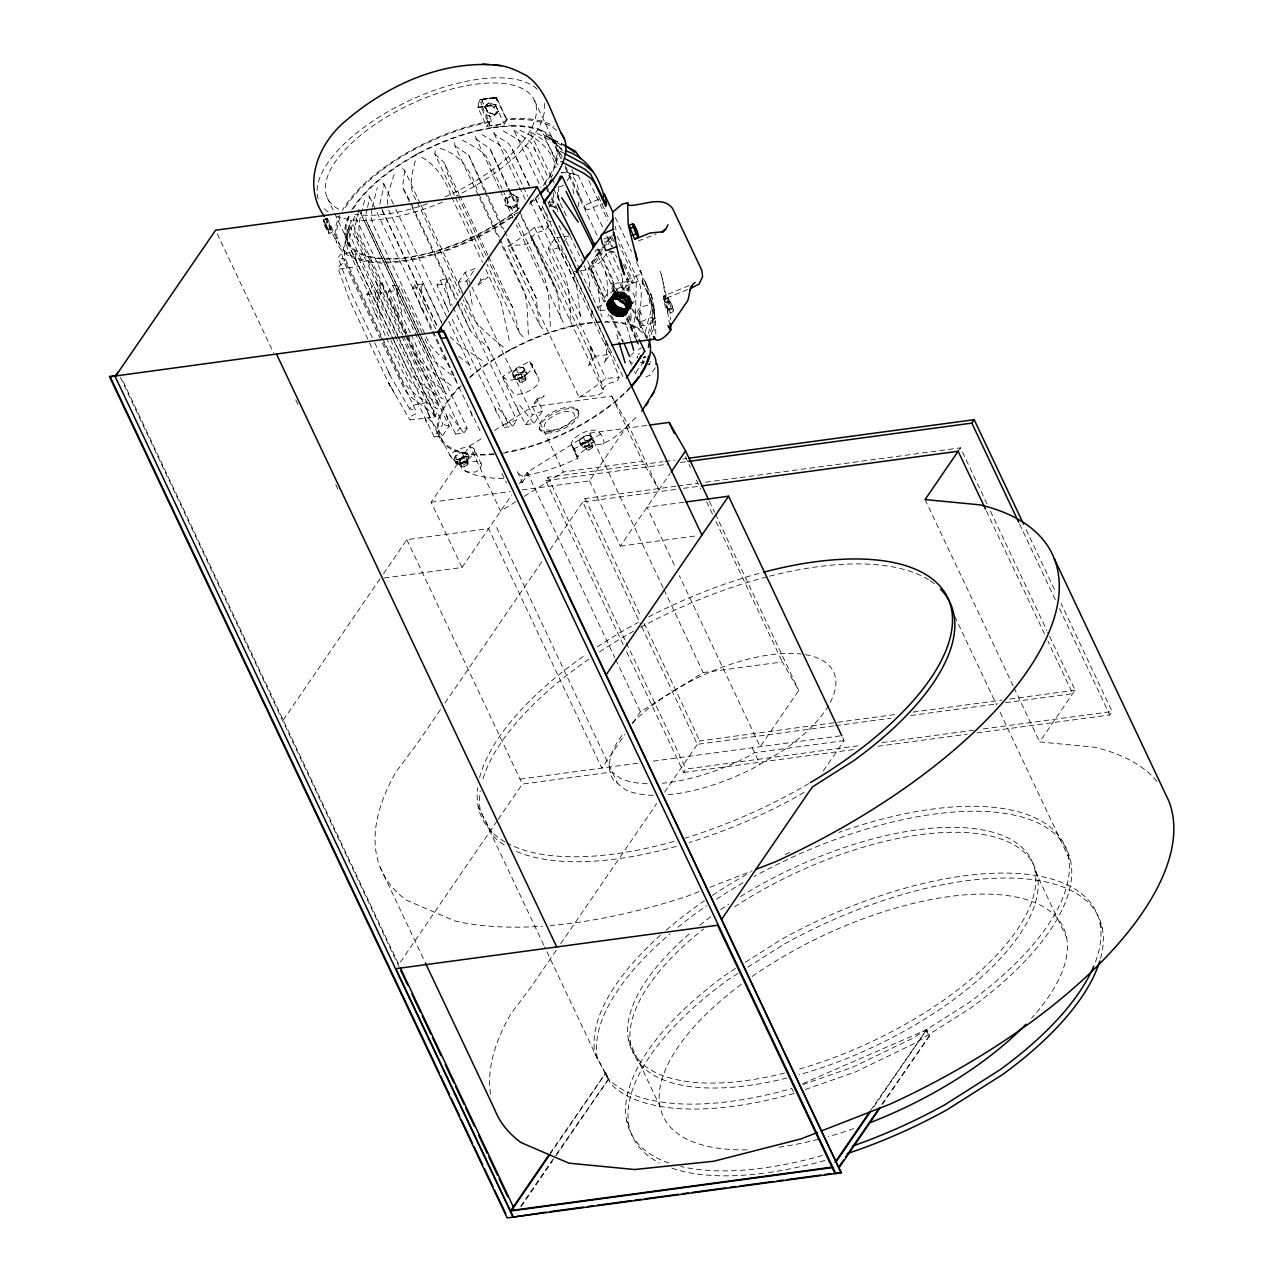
<?xml version="1.0" encoding="UTF-8"?>
<svg xmlns="http://www.w3.org/2000/svg" width="1282" height="1282" viewBox="0 0 1282 1282"><rect width="100%" height="100%" fill="white"/><g stroke="black" fill="none" stroke-linecap="round" stroke-linejoin="round"><path stroke-width="0.75" stroke-dasharray="5 3.75" d="M668.595 298.786L668.323 301.27L671.063 306.494M650.936 334.762C659.269 317.007 651.913 298.626 642.17 283.194A136.854 58.924 -25.3 0 0 642.154 280.71A5 2.147 -25.3 0 0 637.843 281.239L625.728 286.271A3.493 1.506 -25.3 0 1 622.219 286.046A115.508 49.726 -25.3 0 0 621.786 283.707A3.493 1.506 -25.3 0 1 624.703 280.822L636.817 275.79A5 2.147 -25.3 0 0 640.68 272.922A136.854 58.924 -25.3 0 0 639.83 270.79A5 2.147 -25.3 0 1 641 271.72A137.623 59.244 -25.3 0 1 642.843 281.511A5 2.147 -25.3 0 1 642.17 283.194M616.77 298.738L621.033 292.52L626.097 294.091L630.359 299.603L626.658 307.279L631.529 301.094L630.023 307.856C637.779 298.209 617.828 284.86 612.107 295.982L612.716 296.286C613.325 292.296 624.751 289.492 619.719 295.838M629.334 304.138L630.92 301.062L629.542 298.177L625.295 304.379M654.573 319.234L653.98 306.398L642.154 280.726M510.412 208.149A125.091 53.844 -25.3 0 0 516.021 204.094L516.245 196.787L511.053 193.598A125.091 53.844 -25.3 0 1 505.461 197.668L505.044 204.912L512.159 208.758L515.268 206.835L517.768 204.703L518.088 197.428L511.053 193.598M381.187 293.674A115.524 49.726 -25.3 0 1 377.357 291.992L377.1 299.651L381.187 293.674L375.578 281.8L366.876 294.507L385.465 335.964M433.476 410.705L433.22 418.365L437.306 412.387A115.524 49.726 -25.3 0 1 433.476 410.705L398.622 336.958M475.253 136.245L499.435 189.063M379.793 204.094L384.199 185.297L382.805 182.893M528.376 334.65L526.982 305.276L524.835 292.616L500.236 239.317M654.637 309.571L654.285 316.029L649.445 336.445M592.204 310.757L591.355 317.119M547.879 191.98L548.119 188.534M558.279 186.355L558.519 197.268L560.074 202.492M482.769 99.467L482.256 101.086L491.663 120.989C482.256 129.258 505.605 125.38 506.262 119.018L507.736 118.825A125.107 53.86 -25.3 0 1 554.193 126.662M507.047 119.819L504.227 123.937L486.695 126.309L477.914 107.736L479.067 100.092L496.615 97.72L507.047 119.819A123.36 53.107 -25.3 0 1 557.526 131.469M485.862 107.432L487.593 112.624L486.038 114.867L492.849 117.175L496.791 113.425L493.939 107.368L495.958 104.627L496.615 97.72M482.112 100.012L481.391 107.88L489.275 124.674M325.82 224.991L328.609 230.247L328.416 232.715M550.363 326.269L548.76 297.696L545.555 280.63L515.652 217.347M437.787 409.054C425.336 401.763 412.083 393.606 403.205 382.02L344.954 258.243L344.089 249.173L349.746 222.812M512.159 208.758L506.887 205.553L507.768 199.848M371.78 208.918L371.54 219.222L372.87 223.869L430.143 345.018L438.14 354.136L447.995 361.732M454.741 142.799L454.87 145.876L498.361 237.859M454.325 459.869C454.469 453.956 462.177 450.976 467.177 452.738L468.924 456.424C468.763 462.337 461.055 465.302 456.072 463.555L454.325 459.869L458.507 459.389M465.654 452.434L461.921 452.45L455.495 456.023L457.241 459.709L456.873 463.139M457.578 463.86L461.312 463.844L467.738 460.27L465.991 456.584L466.36 453.155M637.09 358.447L637.458 356.059L637.458 357.101M665.374 299.026L665.775 299.764L662.49 278.402L660.054 270.967M665.951 298.466L665.63 299.331M578.054 206.979C581.147 194.239 578.118 175.33 564.192 170.65M570.089 320.74C571.035 305.853 569.144 290.197 565.298 275.71L528.537 197.973M517.8 203.357L517.992 199.047M645.455 332.038C647.346 319.218 655.663 305.693 650.23 292.777M358.463 211.578L354.697 228.468L355.146 233.805L402.82 335.019M435.239 150.811L434.886 154.128L454.533 195.681M364.537 200.312C362.181 212.331 356.108 224.943 360.514 237.17L417.772 358.319L429.614 370.178L452.706 386.555M367.101 209.158L365.739 214.847L366.107 220.2L420.576 335.596M367.565 207.251L369.649 198.021L368.783 195.649M633.949 322.279L635.519 314.555L636.289 281.976L618.789 243.836M372.229 207.139L377.309 187.605M607.924 316.51L608.549 314.138M415.336 160.923C411.746 173.871 407.932 188.422 416.442 200.425M394.135 174.32L387.581 195.553L387.356 205.745M367.838 339.201L349.457 299.908L338.095 268.419L339.554 265.759A3.509 1.506 -25.3 0 1 343.175 263.515L344.714 262.538L344.281 259.413A4.952 2.131 -25.3 0 0 341.653 258.483L338.368 258.035A8.99 3.878 -25.3 0 1 340.852 254.397L355.451 251.528L394.536 334.233M395.385 336.028L426.826 402.532A115.508 49.726 -25.3 0 0 430.191 417.515L410.064 419.999L410.929 416.762A3.509 1.506 -25.3 0 1 414.567 414.519L416.089 413.541L415.656 410.416L344.281 259.413M617.395 289.059L610.2 299.411L616.081 292.2L624.446 293.145L622.251 298.946M624.414 298.145L625.824 294.507L627.603 295.245L622.988 301.799M619.927 299.748L626.097 294.091L621.578 300.725L627.603 295.245L624.238 303.033C632.635 297.071 627.01 293.818 621.033 292.52M525.973 475.654L546.116 470.75L561.372 465.43L576.531 458.94L578.535 456.28A15.272 6.57 -25.3 0 1 599.944 444.405C615.424 440.367 626.866 425.544 638.532 415.176M613.998 294.011L619.254 291.767L617.427 297.136L594.944 249.862M689.123 285.549L663.739 296.014C662.666 304.747 670.502 317.231 667.057 309.923M626.577 301.35L628.5 296.815M530.588 237.779L536.004 233.516A4.952 2.131 -25.3 0 1 540.555 231.625L545.203 230.103A8.99 3.878 -25.3 0 0 547.686 226.481L534.45 227.363A115.508 49.726 -25.3 0 1 507.768 246.4L579.144 397.404C586.531 394.343 598.614 398.862 603.469 390.77A3.509 1.506 -25.3 0 0 602.492 389.151L531.117 238.131A3.509 1.506 -25.3 0 1 532.094 239.766C527.239 247.859 515.156 243.34 507.768 246.4M601.979 388.783L607.38 384.52A4.952 2.131 -25.3 0 1 611.931 382.629L616.578 381.107A8.99 3.878 -25.3 0 0 619.062 377.485L606.915 343.945L567.718 260.871L547.686 226.481M611.562 298.802L617.603 291.847L615.152 298.546L619.414 292.344M655.246 367.822L650.471 374.937L646.16 376.94A15.272 6.57 -25.3 0 1 642.907 377.453M348.624 216.033L348.159 217.075A115.524 49.726 -25.3 0 0 394.728 258.996A115.524 49.726 -25.3 0 0 520.075 208.181M628.164 301.222L629.542 298.177M614.318 297.152L616.081 292.2L610.921 299.523L613.597 293.658L609.27 299.796M575.298 274.011L573.919 277.329L574.32 280.005L603.502 341.733L606.162 344.65L608.597 345.227M612.427 297.584L614.11 294.107L612.107 295.982M467.529 464.629L467.978 463.683A3.638 1.57 -25.3 0 0 463.523 463.443A3.638 1.57 -25.3 0 0 462.53 466.712L463.379 466.92A2.756 1.186 -25.3 0 0 467.529 464.629A2.756 1.186 -25.3 0 0 464.132 464.437A2.756 1.186 -25.3 0 0 463.379 466.92M525.46 380.065L525.924 379.135A3.638 1.57 -25.3 0 0 521.453 378.895A3.638 1.57 -25.3 0 0 520.46 382.164L521.309 382.373A2.756 1.186 -25.3 0 0 525.46 380.065A2.756 1.186 -25.3 0 0 522.078 379.889A2.756 1.186 -25.3 0 0 521.309 382.373M592.348 447.771L592.813 446.825A3.638 1.57 -25.3 0 0 588.358 446.585A3.638 1.57 -25.3 0 0 587.348 449.854L588.214 450.062A2.756 1.186 -25.3 0 0 592.348 447.771A2.756 1.186 -25.3 0 0 588.967 447.578A2.756 1.186 -25.3 0 0 588.214 450.062M613.677 296.126L614.735 292.809L610.2 298.77M456.072 463.555L457.578 460.863M467.177 452.738L465.654 455.43M629.494 305.565L631.818 302.648L627.555 309.94M455.382 456.232L454.693 458.507M467.85 460.062L468.539 457.786M486.038 105.733L488.666 102.816L495.477 105.124L498.329 111.165L496.791 113.425M497.464 111.358L492.849 117.175M644.061 361.38L638.324 369.008A15.272 6.57 -25.3 0 0 636.112 374.953L634.606 371.652M488.378 103.505L483.186 108.826L488.666 102.816M487.288 104.836L486.311 105.925L487.288 104.836L488.073 105.685M486.695 126.309L489.516 122.191L479.067 100.092M366.876 294.507L375.145 293.386L381.796 283.707A115.54 49.742 -25.3 0 1 375.562 281.8M406.891 333.08L388.302 291.607L392.548 285.405A115.524 49.726 -25.3 0 0 399.824 285.742M388.302 291.607L396.587 290.485L399.84 285.742L422.852 334.426M431.249 329.795L412.644 288.322L414.951 284.957A115.54 49.742 -25.3 0 0 423.236 283.851L442.835 325.324M412.644 288.322L420.929 287.2L423.236 283.851M448.764 312.055L437.002 285.037L440.255 280.293A115.524 49.726 -25.3 0 0 449.533 277.713L458.059 295.741M437.002 285.037L445.287 283.915L449.533 277.713M458.427 282.136L465.062 272.457A115.524 49.726 -25.3 0 0 475.414 268.323L466.712 281.014L458.427 282.136L462.145 291.927M550.859 177.749L552.895 174.785M481.022 280.181L476.936 286.158L488.154 277.04A115.524 49.726 -25.3 0 1 481.022 280.181L479.42 276.8M566.932 180.89L569.192 177.605A5 2.147 -25.3 0 1 574.112 174.464A136.837 58.908 -25.3 0 1 577.99 175.362A5 2.147 -25.3 0 0 577.829 174.785A137.623 59.244 -25.3 0 0 560.026 172.317M563.615 242.683L566.804 238.019A5 2.147 -25.3 0 1 569.08 236.048L563.503 236.801M386.315 337.775L434.213 436.954L442.915 424.262L437.306 412.387M434.213 436.954L442.498 435.848L449.133 426.153L406.506 335.996M407.756 334.874L455.639 434.069L459.885 427.851A115.524 49.726 -25.3 0 0 467.161 428.204L423.701 336.237M455.639 434.069L463.924 432.947L467.177 428.204M604.078 301.975L588.198 268.387L610.088 236.465L611.546 236.225L614.046 241.529M588.198 268.387L589.64 268.194L611.546 236.225M384.103 578.006L462.001 567.493L431.169 502.24L469.757 445.928L483.314 437.466M581.163 270.614L590.97 269.284L602.203 252.891M607.828 244.686L610.072 241.401L612.54 246.641M283.226 720.083L380.209 578.535M383.542 573.679L406.843 539.658L488.65 528.617L601.835 768.078L624.991 734.298M452.177 319.282L504.339 427.483L507.592 422.74A115.524 49.726 -25.3 0 0 516.87 420.159L461.472 302.953M504.339 427.483L512.624 426.377L516.87 420.159M537.142 398.894L533.04 404.872L544.273 395.753A115.524 49.726 -25.3 0 1 537.142 398.894L542.751 410.769L534.049 423.477L525.764 424.598L517.976 410.224L464.453 297.039M609.078 300.26L613.597 293.658L615.168 293.306M609.863 300.325L614.11 294.107M525.764 424.598L532.399 414.903A115.524 49.726 -25.3 0 0 542.751 410.769M612.187 298.946L616.434 292.745L614.735 292.809M617.603 291.847L613.068 298.45L619.254 291.767L614.719 298.369L620.969 291.976L616.45 298.562L622.732 292.424L618.212 299.026L624.446 293.145M613.613 298.626L617.86 292.408M618.934 296.286L629.045 281.527L626.561 276.303M618.421 299.155L622.667 292.953L620.023 299.828L631.802 282.425L633.292 282.232L623.26 260.999M622.347 298.225L633.292 282.232M626.113 305.805L630.936 299.523L626.417 306.126L631.529 301.094L627.01 307.68L631.818 302.648L627.299 309.234L631.818 304.138L630.359 299.603L627.315 295.517L622.683 292.841L617.812 292.296M628.004 307.183L631.193 302.52M594.992 356.316L588.71 365.482A16.329 8.75 82.3 0 0 589.688 345.098L594.992 356.316L610.088 354.281L604.784 343.063A16.329 8.75 82.3 0 1 603.806 363.431L610.088 354.281M627.699 309.891L631.818 304.138M627.138 311.061L633.004 302.552M626.978 312.135L630.888 305.228M627.507 311.734L631.513 305.533L627.299 310.741M462.001 567.493L511.694 494.98M519.45 483.635L527.222 472.305L589.992 433.124L647.394 425.368M522.287 482.417L528.569 473.266A16.329 8.75 82.3 0 1 516.983 471.199L522.287 482.417L518.521 482.929M623.196 644.59L545.715 480.654L548.071 477.225L663.018 461.696M522.207 489.948L589.512 480.862L628.1 424.55L611.69 396.058L532.527 406.747L493.506 431.105M440.495 709.603L416.778 744.217L396.042 771.892A370.819 159.641 -25.3 0 0 406.634 900.284L454.389 920.797A370.819 159.641 -25.3 0 0 542.526 926.197M445.014 703.017L543.248 559.641M550.026 549.754L585.121 498.522L675.999 486.247M589.512 480.862L620.344 546.1L670.037 473.603M497.208 820.817L398.75 964.497L121.998 379.007M498.297 819.214L522.383 784.071L612.155 771.94L620.151 778.254A122.751 52.85 -25.3 0 0 649.894 783.783M632.699 723.032L640.423 711.766L703.193 672.585L782.357 661.897L798.766 690.389L760.178 746.701L679.332 575.65M556.196 950.331L531.341 986.595L510.605 1014.254A370.819 159.641 -25.3 0 0 490.605 1094.556M560.699 943.744L656.688 803.654M664.589 792.132L699.684 740.9L897.256 714.218M626.61 651.785L683.659 772.485L686.014 769.056L860.43 745.499M958.151 451.264L960.506 447.835L987.012 503.906M550.218 1153.015L605.857 1072.842L608.694 1078.867L553.712 1159.12M549.641 1154.874L605.857 1072.842M520.636 1206.346L555.33 1155.723M556.452 1154.088L608.694 1078.867M521.165 1206.618L552.59 1160.755M823.284 770.979L844.085 740.627L841.745 735.676L651.352 761.396M1157.101 781.395A370.819 159.641 -25.3 0 0 1094.491 747.23L1039.638 741.925L1075.085 690.213L1047.715 632.33M976.996 732.887L1109.779 714.955L1112.135 711.51L1061.047 603.421M870.574 1110.533L926.79 1029.51L929.642 1035.519L882.641 1104.122M873.795 1106.863L926.79 1029.51M881.728 1104.411L929.642 1035.519M549.017 206.979L550.827 204.463L554.481 203.966M523.601 372.213L518.072 373.062L515.076 376.94M515.508 374.969L521.037 374.12L524.034 370.242M645.375 281.463L650.182 304.763C636.305 306.799 633.02 313.449 641.08 325.147L644.525 325.852L655.054 321.494M590.489 439.918L584.961 440.752L581.964 444.646M582.397 442.659L587.925 441.825L590.922 437.931M508.81 197.877L512.8 194.223M516.774 205.312L513.457 207.716M630.936 299.523L625.552 304.587L630.071 298.001L624.43 303.145L628.949 296.559L623.084 301.831M498.329 111.165L495.124 113.585M638.26 354.601L639.478 353.544M517.672 374.408L513.681 377.341L516.037 379.712L523.617 377.405L527.174 373.543L523.072 367.469L519.482 367.95L515.492 369.777L511.935 373.639L513.681 377.341M521.437 372.774L525.428 369.841M584.576 442.114L580.586 445.03L582.925 447.418L588.582 446.168L594.063 441.232L589.96 435.159L586.371 435.64L582.381 437.483L578.839 441.345L580.586 445.03M588.326 440.463L592.316 437.547M603.95 239.077L614.719 234.269M467.834 457.065L463.667 456.152L458.892 459.581M455.398 459.228L459.565 460.142L464.34 456.713M512.528 373.479L516.037 379.712L522.784 377.821L527.174 373.543L523.072 367.469L519.482 367.95L513.922 371.027L511.935 373.639L513.922 374.889M579.432 441.168L582.925 447.418L589.672 445.511L594.063 441.232L589.96 435.159L586.371 435.64L580.81 438.732L578.839 441.345L580.826 442.578M803.91 792.308L798.846 795.513A257.618 110.909 -25.3 0 1 689.299 842.514M735.564 968.503L726.622 974.176A257.618 110.909 -25.3 0 0 668.835 1163.014M745.435 962.237L781.603 939.305A257.618 110.909 -25.3 0 1 1021.337 873.747A257.618 110.909 -25.3 0 1 1094.459 964.465M737.903 973.439L728.961 979.111A257.618 110.909 -25.3 0 0 659.413 1162.95M747.775 967.189L783.943 944.241A257.618 110.909 -25.3 0 1 1099.78 961.003M515.861 501.647L500.589 511.181L469.757 445.928M524.338 496.358L563.359 472L642.538 461.296L658.932 489.788L628.1 424.55M505.461 197.668L507.207 198.277L512.111 195.473M603.037 444.181L604.143 442.402A16.217 2.195 61 0 0 601.498 435.319L598.582 431.633A15.272 6.57 -25.3 0 0 580.506 434.069A15.272 6.57 -25.3 0 0 572.125 446.312L577.733 458.187L577.669 457.097A16.217 2.195 61 0 0 575.025 449.998L572.125 446.312M638.452 349.521L641.529 347.807M440.415 436.825L449.517 454.357A113.633 48.924 -25.3 0 0 459.196 464.164L465.366 460.735A15.272 6.57 -25.3 0 0 473.763 448.492L481.167 463.78M643.292 357.406L645.327 356.476L642.33 358.736L644.077 362.421L640.343 362.453M462.706 457.466L457.241 459.709M460.542 458.828L465.991 456.584M524.819 371.155L519.611 373.334M514.29 376.027L519.498 373.847M591.707 438.861L586.499 441.04M581.179 443.716L586.387 441.537M630.904 306.783L629.494 307.408L631.321 303.978L630.488 299.587L627.251 295.581M802.756 1083.627L925.684 1030.119L928.008 1035.055M326.686 218.501L323.657 219.767L323.401 220.953L325.131 226.626L328.144 232.635L329.218 233.468L332.246 232.202A125.091 53.844 -25.3 0 1 331.685 228.981L326.686 218.501A125.091 53.844 -25.3 0 0 327.327 221.722L332.246 232.202M328.064 230.808L329.218 233.468L324.266 222.988L327.295 221.722M323.673 221.017L325.836 223.389L329.009 222.074M327.054 229.831L330.227 228.517M328.609 230.247L331.637 228.981M598.614 199.351L588.214 203.662A3.493 1.506 -25.3 0 0 585.313 206.546A115.508 49.726 -25.3 0 1 585.746 208.886A3.493 1.506 -25.3 0 0 589.255 209.11L601.37 204.078A5 2.147 -25.3 0 1 603.037 203.534M687.617 289.604L665.743 298.418M664.172 299.523L667.826 298.033L671.912 304.812L673.242 311.67L669.589 313.161L664.172 299.523L669.589 313.161M664.669 302.76L668.323 301.27M666.384 303.097L670.037 301.607L673.515 309.843L673.242 311.67L671.912 308.305M667.377 309.587L671.031 308.097L673.226 310.436M669.092 309.923L672.746 308.433M655.839 334.185L655.439 320.724A14.551 1.667 67.9 0 1 652.089 317.183L641.385 321.542L638.5 321.285M638.404 240.936L656.015 233.997M699.091 891.583L686.287 896.583A370.819 159.641 -25.3 0 1 550.315 925.588M710.068 887.288L752.181 870.863M802.869 1084.556L852.867 1067.121L913.425 1037.891L968.407 1003.005A257.618 110.909 -25.3 0 0 1059.397 836.489A257.618 110.909 -25.3 0 0 838.829 832.419M794.087 1093.37L793.221 1093.674A257.618 110.909 -25.3 0 1 610.857 1083.995L597.332 1058.387L544.546 946.725M805.208 1089.492L855.206 1072.072L915.765 1042.827L970.746 1007.956A257.618 110.909 -25.3 0 0 1045.118 826.81A257.618 110.909 -25.3 0 0 754.072 876.535M496.679 97.432L480.462 99.659M493.955 97.945L495.813 97.672L490.605 98.329M487.224 98.794L481.888 99.547L483.779 99.323M468.924 456.424L464.725 456.905M478.426 106.983L495.958 104.627M477.914 107.736L495.445 105.364L504.227 123.937M491.663 120.989L490.205 121.197A125.107 53.86 -25.3 0 0 342.326 210.392M561.644 237.042L554.209 238.051A5 2.147 -25.3 0 1 553.952 239.766L548.632 247.522A3.493 1.506 -25.3 0 0 550.298 249.093A115.556 49.742 -25.3 0 1 557.109 248.179A3.493 1.506 -25.3 0 0 561.484 245.791M393.654 340.211L358.816 266.512L339.97 269.06L338.095 268.419M604.191 242.202L610.072 241.401M579.208 270.871L573.326 271.672A3.493 1.506 -25.3 0 0 574.961 271.207M629.045 281.527L611.386 283.915A3.493 1.506 -25.3 0 1 612.956 285.501L611.883 287.056A2.917 1.25 -25.3 0 0 612.363 288.386A4.952 2.131 -25.3 0 1 613.197 290.629A4.952 2.131 -25.3 0 1 608.806 293.594A2.917 1.25 -25.3 0 0 606.226 295.325L603.293 299.587A2.917 1.25 -25.3 0 0 603.774 300.917A4.952 2.131 -25.3 0 1 604.848 301.462M600.136 310.725L609.944 309.411M426.826 402.532L412.227 405.4A8.99 3.878 -25.3 0 0 409.743 409.038L413.028 409.487A4.952 2.131 -25.3 0 1 415.656 410.416M579.144 397.404A115.508 49.726 -25.3 0 0 605.825 378.366L619.062 377.485M665.005 461.424L674.909 460.094M682.841 459.02L686.799 458.475M545.715 480.654L668.595 464.068M680.486 462.449L688.418 461.392M431.169 502.24L510.332 491.551M677.986 485.99L697.745 483.314M705.645 482.256L960.506 447.835M675.63 489.42L582.765 501.967L640.904 624.959M683.53 488.346L699.331 486.215M683.883 502.24L646.993 507.223L675.069 566.644M620.344 546.1L698.033 535.62M913.072 712.087L1001.979 700.084M1009.879 699.01L1075.085 690.213M833.669 725.933L697.328 744.329L641.769 626.77M835.64 725.66L890.958 718.192M910.717 715.516L997.652 703.786M1005.553 702.712L1072.73 693.642L1047.923 641.192M520.043 779.119L639.478 762.998M844.085 740.627L754.537 752.71L748.496 756.284A122.751 52.85 -25.3 0 1 662.361 783.222M882.224 742.566L973.391 730.243M983.31 728.913L1112.135 711.51M683.659 772.485L854.116 749.473M877.898 746.268L967.077 734.217M641.673 362.758L643.468 362.614M503.554 478.49C490.237 478.346 476.279 477.064 464.437 470.478M494.948 97.817L496.855 99.115L506.262 119.018M663.739 296.014L666.752 307.872M490.253 103.249L494.275 104.611M493.266 113.826L487.593 112.624M493.939 107.368L488.442 103.153M514.002 195.313L517.127 197.22M516.245 196.787L518.088 197.428M516.021 204.094L517.768 204.703M505.044 204.912L506.887 205.553M511.566 207.876L508.441 205.969M553.391 140.651L545.94 135.796L562.237 144.481M541.629 130.363L542.607 130.812A115.524 49.726 -25.3 0 1 543.28 185.666M634.221 326.237L635.199 326.686M564.497 153.487L559.705 151.196M462.225 140.026L478.619 149.321L486.279 156.324L501.967 188.422M481.904 134.482L498.442 144.193L506.198 151.564L522.559 185.313M494.387 114.915L489.227 112.463M565.795 145.587L548.167 137.302M410.224 332.759L354.649 215.216C352.374 226.497 346.893 238.676 351.268 250.166L408.541 371.299L416.49 379.809L437.691 395.978L443.428 399.006M560.33 161.228L562.205 162.109M440.335 148.456C461.504 154.914 471.472 171.852 478.01 192.3M503.249 130.908L520.043 140.78L527.944 147.831L548.504 190.217M522.992 367.662L524.386 369.072M525.187 372.293L526.582 373.703M516.117 379.504L514.723 378.094M589.88 435.367L591.274 436.777M592.076 439.998L593.47 441.409M583.006 447.21L581.611 445.799M519.883 130.251C536.485 137.43 551.853 148.744 556.067 167.621M421.81 157.269C436.281 165.458 445.527 179.817 450.799 195.297M562.686 150.956L555.01 143.039L534.786 131.998M561.82 148.984L556.324 144.241L557.366 146.116L555.651 142.735M482.208 360.514L457.722 343.929L448.572 335.259M549.882 205.473A10.032 7.291 34.4 0 1 556.164 208.726L557.718 209.687L549.337 191.98M545.94 135.796L552.125 139.754L551.42 138.6L560.795 158.423M402.628 168.551L404.711 170.65L420.079 203.149M552.638 141.629L557.878 145.219M503.457 347.15C487.448 334.041 469.965 320.484 463.459 299.876M458.635 356.284L468.635 363.928L470.895 369.472M643.372 324.891L640.327 321.862M514.002 130.299L530.283 141.901L532.911 145.347L548.504 178.182M562.029 145.491L544.481 135.636L542.879 133.472L559.913 169.528M523.28 336.958L519.45 333L486.984 264.332M475.702 138.857L489.932 148.632L518.954 209.992M454.87 145.876L468.619 155.042L503.682 229.254M542.783 328.945L539.289 324.458L499.211 239.67M419.759 338.079L446.28 394.167L442.386 389.119L424.054 375.209L419.038 369.056L403.381 336.06M493.858 132.27L495.477 135.059L508.377 143.344L511.23 147.109L530.908 188.758M529.434 361.652L531.693 363.928L539.001 379.376L538.744 382.469A15.272 6.57 -25.3 0 1 517.335 394.343L513.697 393.414L508.986 387.581A16.217 2.195 61 0 1 503.65 377.773L502.961 376.331A113.633 48.924 -25.3 0 1 529.434 361.652L530.123 363.078A16.217 2.195 61 0 0 535.459 372.886L537.302 375.802M502.961 376.331L505.22 378.623A15.272 6.57 -25.3 0 0 523.296 376.171A15.272 6.57 -25.3 0 0 531.693 363.928M519.723 405.272L534.049 423.477M498.297 408.157L512.624 426.377M449.597 414.727L463.924 432.947M428.172 417.628L442.498 435.848M562.269 156.853L557.718 149.641L561.965 158.615M563.295 322.503L516.39 224.927M641.849 315.003L638.436 309.651M456.825 381.908L454.437 377.373L432.403 359.617L421.425 337.39M458.059 304.667L469.997 329.923L473.106 334.041C478.426 341.124 490.397 345.034 490.669 355.13M548.552 248.82L581.948 318.529M434.886 154.128L443.909 162.349L458.78 193.438M495.958 106.069L497.656 109.659M487.545 111.021L484.724 106.566M550.747 205.665L548.68 199.207M580.377 316.269L577.076 288.69L574.929 281.864L534.931 197.284M638.773 321.718L640.167 323.913M576.74 408.83L578.503 411.602M539.45 428.557L541.212 431.329M404.711 170.65L402.532 187.012L410.416 201.899M519.45 333L512.72 307.44L505.124 295.741L487.176 257.762M469.212 305.533L464.421 296.863M444.501 303.033L447.771 308.433M420.159 306.334L423.429 311.718M395.801 309.619L399.087 315.003M374.376 312.504L377.645 317.904M394.536 393.734L388.638 382.853L409.471 419.422M324.266 222.988L323.657 219.767L324.971 223.164M409.743 409.038L390.77 376.684L373.126 339.474M479.997 430.784L432.098 331.589M560.458 318.176L557.366 291.447L519.178 212.267M532.286 238.612L552.366 273.29L591.547 356.332L603.678 389.616M381.876 209.399L437.194 325.884M593.117 297.841L602.123 316.638M590.217 353.816L591.547 356.332M459.196 464.164L459.918 465.542A16.217 14.471 -44.7 0 0 467.577 471.952L475.51 472.016L478.955 469.725A15.272 6.57 -25.3 0 0 471.119 461.792L457.898 462.145A16.217 14.471 -44.7 0 1 450.222 455.735L449.517 454.357L455.687 450.927A15.272 6.57 -25.3 0 1 473.763 448.492M367.373 222.988L419.102 332.054M390.385 386.827L368.671 340.98M574.929 281.864L543.889 216.61M539.289 324.458L536.18 298.049L506.246 237.09M356.268 236.529L358.079 240.231M347.166 242.25L356.604 261.993M592.829 271.992L597.636 284.396L600.809 314.122M565.362 165.795L585.746 208.886M613.437 288.931L616.754 295.95M551.324 176.884L529.642 131.101L547.142 142.574L558.551 164.465M552.157 178.647L554.657 183.919M611.498 315.516L623.453 341.701M494.035 133.616L518.505 185.297M519.354 187.076L525.251 199.559M459.645 195.249L487.881 254.974M488.746 256.785L512.72 307.44M1026.129 529.562L1055.935 592.621M1019.511 524.001L1056.128 601.45M1059.541 608.662L1109.779 714.955M990.441 511.133L1046.865 630.52M986.371 510.957L1044.509 633.949M925.075 499.563L1013.133 685.854M1013.982 687.665L1039.638 741.925M954.753 616.402L996.659 705.036M1000.072 712.263L1070.807 861.921M1100.036 923.745L1102.376 928.697M1035.055 870.847L1066.608 937.623M615.36 217.459L631.481 251.56M636.561 262.329L640.808 271.303M639.83 270.79L651.08 294.908L653.419 303.145L653.259 310.597L647.747 337.454M598.502 196.515L608.758 218.212M617.315 236.289L637.827 279.684C645.727 294.716 636.866 312.231 640.84 327.775L605.937 253.9M588.871 180.554L607.684 220.344M610.088 236.465L613.421 243.532M623.453 264.749L631.802 282.425M577.926 174.961L602.524 226.994M606.771 235.968L611.851 246.737M608.774 250.775A137.623 59.244 -25.3 0 1 614.302 251.945A5 2.147 -25.3 0 1 614.463 252.522L616.866 257.602M571.708 169.384L574.112 174.464M608.613 252.41A5 2.147 -25.3 0 1 610.585 251.625L620.184 271.928M534.53 100.525L554.978 143.792M622.219 286.046L646.897 338.304M565.058 167.429L597.412 235.888M597.396 248.82L619.543 295.677M628.917 315.5L631.465 320.901L628.132 283.466L624.863 274.508M613.245 284.572L619.11 296.975M628.324 316.478L638.388 337.743M626.77 316.782L636.978 338.4M611.802 288.13L616.049 297.12M626.241 318.705L635.568 338.48M709.395 501.326L714.507 512.143M715.356 513.938L798.766 690.389M643.628 363.559L642.33 360.803A3.638 1.57 -25.3 0 0 644.894 360.931M685.341 456.632L690.453 467.433M696.398 480.045L700.661 489.051M706.622 501.647L712.568 514.258M715.981 521.453L782.357 661.897M591.963 262.842L607.764 296.302M553.52 188.823L559.561 201.578M560.362 203.293L566.372 215.969M587.637 260.951L594.431 275.342M590.97 269.284L605.809 300.693M589.64 268.194L605.537 301.815M610.008 315.051L622.732 342.022M569.929 235.519L583.214 263.611M584.031 265.374L588.71 276.591L590.553 293.081M546.629 188.55L548.231 191.915M551.404 198.646L556.164 208.726M514.467 131.469L540.972 187.525M547.799 201.995L550.363 207.428M558.92 225.504L579.432 268.916M580.281 270.726L592.252 296.03M542.094 205.937L623.997 378.863A3.493 1.506 -25.3 0 0 624.799 378.703M529.081 185.297L511.23 147.109M534.947 197.7L541.629 211.867M926.021 1029.606L928.857 1035.632M523.409 187.124L527.687 196.162M534.45 227.363L605.825 378.366M611.69 396.058L642.538 461.296M519.803 211.802L555.651 287.601M507.207 186.948L489.932 148.632M508.073 188.758L518.329 210.456M502.832 190.233L514.787 215.552M500.284 190.858L512.992 217.748M752.197 747.775L760.002 764.264M504.531 231.064L536.18 298.049M484.035 190.073L468.619 155.042M484.884 191.883L502.832 229.863M478.859 194.111L499.371 237.507M589.992 433.124L663.195 587.957M664.044 589.752L703.193 672.585M590.698 441.857L592.653 446.008M587.925 441.825L589.672 445.511M583.23 437.066L584.961 440.752M584.384 445.351L586.355 449.501M486.327 255.967L447.867 174.592L445.094 164.497M455.382 197.476L483.57 257.105M451.665 197.108L482.433 262.201M485.846 269.428L501.23 303.369L509.916 343.48M585.121 498.522L640.696 616.097M644.109 623.324L699.684 740.9M523.793 374.152L525.764 378.318M521.037 374.12L522.784 377.821M516.326 369.36L518.072 373.062M532.527 406.747L563.359 472M517.495 377.645L519.466 381.812M465.062 272.457L471.023 285.085M471.888 286.88L532.399 414.903M420.929 204.944L463.603 295.229M548.071 477.225L625.552 641.144M626.401 642.955L686.014 769.056M417.307 202.236L460.03 292.633M411.282 203.71L456.568 299.539M457.434 301.35L469.997 329.923M403.493 189.239L411.153 205.473M412.019 207.267L457.209 302.856M440.255 280.293L452.193 305.533M453.043 307.343L507.592 422.74M527.222 472.305L614.895 657.746M615.745 659.557L640.423 711.766M383.847 183.871L394.968 207.38M395.817 209.19L447.963 319.506M448.812 321.317L470.19 366.524M388.718 210.136L441.713 322.231M382.228 210.296L437.499 327.263M414.951 284.957L436.265 330.051M501.887 473.234L506.438 482.849M793.318 1091.719L791.747 1088.434L790.882 1088.738A257.618 110.909 -25.3 0 1 608.517 1079.059L594.992 1053.435A257.618 110.909 -25.3 0 1 660.406 935.219M369.553 196.739L455.895 379.392M419.951 333.865L429.871 355.258M360.707 213.245L418.893 336.269M358.768 209.19L445.11 391.843M392.548 285.405L459.885 427.851M411.073 334.57L440.992 397.869M465.863 458.716L467.834 462.866M461.921 452.45L463.667 456.152M381.796 283.707L405.657 334.185M496.631 527.527L617.62 783.494M349.393 225.488L435.736 408.141M459.565 460.142L461.312 463.844M459.565 462.209L461.52 466.36M377.357 291.992L397.773 335.163M398.878 338.801L346.925 228.901C348.864 240.247 337.567 252.634 344.874 263.868L379.921 337.999M399.728 340.595L436.345 418.06L433.813 414.214L409.375 395.769L404.599 389.68L380.77 339.81M327.263 197.732L347.71 241M394.503 342.006L430.191 417.515M388.895 336.285L349.585 253.115C342.518 242.683 351.156 230.856 350.915 219.991L438.957 406.25C429.758 394.311 411.987 389.728 406.843 374.264L389.76 338.095M325.275 218.244L336.701 242.458M372.293 337.711L351.188 293.161L338.368 258.035M406.843 539.658L522.383 784.071M628.404 1039.574L659.974 1106.35M217.267 233.837L273.579 352.951M295.757 399.872L298.321 405.288M335.852 484.692L338.4 490.109M605.505 1073.338L607.844 1078.29M605.072 1072.954L607.924 1078.963M478.074 806.122L543.68 944.914M626.545 1120.212L628.885 1125.163M380.049 867.001L424.518 961.051M120.38 377.309L399.119 966.997M534.049 147.59L535.572 150.859M427.996 412.996L439.758 438.14M327.182 218.068L339.442 244.285M630.055 361.764L631.561 365.066M415.336 361.38L417.211 365.466M577.733 458.187L571.275 443.876L577.733 458.219M627.555 318.785L635.632 338.111M646.785 335.291L647.618 337.246M646.368 283.546L655.134 318.801A14.551 1.667 67.9 0 0 650.182 304.763M639.91 317.503L637.619 310.308M327.471 229.045L325.836 223.389M630.359 299.603L630.92 301.062M669.46 302.456L671.031 308.097M667.473 309.715L667.89 311.013M651.032 294.7L652.618 299.155M605.328 271.848L606.931 279.3L607.892 296.046M661.224 274.316L670.182 312.68A14.551 1.667 67.8 0 1 670.486 314.603L670.646 319.971M620.985 273.611L621.834 276.287M516.55 405.689L517.976 410.224M466.712 281.014L468.763 287.601M495.124 408.589L496.535 413.125M445.287 283.915L450.943 308M470.766 411.875L472.193 416.41M420.929 287.2L426.602 311.286M446.424 415.16L447.851 419.695M396.587 290.485L402.244 314.571M424.999 418.06L426.409 422.595M375.145 293.386L380.818 317.471M630.632 339.794L625.408 321.926M670.037 301.607L667.826 298.033L668.9 300.709M616.818 334.458L619.014 342.47M664.717 295.741L665.15 297.472M469.805 290.902L472.369 305.1M572.862 188.887L573.839 193.774M667.602 311.638L669.717 325.42M652.089 317.183L654.749 334.458M615.408 226.385L615.953 229.959M622.267 277.617L623.356 298.642M557.366 192.14L557.91 197.124M553.151 192.717L553.712 197.684M507.592 204.142L507.207 198.277M615.136 296.062L612.347 278.531L599.031 250.07A5 2.147 -25.3 0 1 598.758 251.753L592.044 261.544A3.493 1.506 -25.3 0 0 592.653 263.13A115.508 49.726 -25.3 0 1 595.826 263.707A3.493 1.506 -25.3 0 0 601.162 261.336L605.665 254.765A5 2.147 -25.3 0 1 606.867 253.532M752.197 976.451A221.257 95.253 -25.3 0 1 1009.479 895.862A221.257 95.253 -25.3 0 1 1031.609 1018.148M853.828 1128.609A221.257 95.253 -25.3 0 1 828.204 1136.653M818.188 1139.345A221.257 95.253 -25.3 0 1 777.357 1147.406M747.118 1149.826A221.257 95.253 -25.3 0 1 742.598 983.342M734.426 906.887A221.257 95.253 -25.3 0 1 1035.295 868.411A221.257 95.253 -25.3 0 1 798.974 1074.829M786.956 1078.018A221.257 95.253 -25.3 0 1 635.311 1057.185A221.257 95.253 -25.3 0 1 703.658 928.937M597.332 1058.387A257.618 110.909 -25.3 0 1 670.133 933.729M677.841 927.319A257.618 110.909 -25.3 0 1 706.735 905.733M716.446 899.179A257.618 110.909 -25.3 0 1 743.64 882.417M824.775 1160.45A257.618 110.909 -25.3 0 1 765.562 1172.966M763.511 1173.238A257.618 110.909 -25.3 0 1 671.175 1167.95M822.435 1155.515A257.618 110.909 -25.3 0 1 680.854 1166.492M666.287 930.075A257.618 110.909 -25.3 0 1 704.395 900.781M712.472 895.317A257.618 110.909 -25.3 0 1 750.034 872.529M785.273 854.485A257.618 110.909 -25.3 0 1 790.69 851.969M740.563 896.535A221.257 95.253 -25.3 0 1 1033.709 865.59A221.257 95.253 -25.3 0 1 796.651 1069.877M784.616 1073.082A221.257 95.253 -25.3 0 1 634.478 1054.717A221.257 95.253 -25.3 0 1 692.04 931.581M699.748 925.251A221.257 95.253 -25.3 0 1 711.029 916.566M720.628 909.675A221.257 95.253 -25.3 0 1 728.753 904.131M676.303 846.36A257.618 110.909 -25.3 0 1 514.691 850.671M504.034 844.854A257.618 110.909 -25.3 0 1 493.955 836.681L480.413 811.057A257.618 110.909 -25.3 0 1 480.253 790.77M483.01 778.751A257.618 110.909 -25.3 0 1 589.832 658.403M599.543 651.865A257.618 110.909 -25.3 0 1 633.725 631.129M640.599 627.331A257.618 110.909 -25.3 0 1 767.79 576.66M769.761 576.147A257.618 110.909 -25.3 0 1 928.633 579.752M930.299 580.81A257.618 110.909 -25.3 0 1 934.947 584.143M808.718 783.606A257.618 110.909 -25.3 0 1 685.085 838.14M673.963 841.409A257.618 110.909 -25.3 0 1 506.807 842.963M505.044 841.97A257.618 110.909 -25.3 0 1 477.641 787.773M479.532 777.853A257.618 110.909 -25.3 0 1 585.906 654.557M597.204 646.913A257.618 110.909 -25.3 0 1 638.26 622.395M648.724 616.866A257.618 110.909 -25.3 0 1 761.54 572.733M805.336 654.669A122.751 52.85 -25.3 0 1 829.454 703.882M828.525 705.517A122.751 52.85 -25.3 0 1 781.042 751.829L753.944 767.838A122.751 52.85 -25.3 0 1 667.81 794.76M653.371 795.305A122.751 52.85 -25.3 0 1 625.6 789.808L613.79 780.466A122.751 52.85 -25.3 0 1 623.517 733.304M632.202 723.32A122.751 52.85 -25.3 0 1 801.202 654.076M597.636 307.872A2.917 1.25 -25.3 0 1 600.216 306.126A4.952 2.131 -25.3 0 0 604.03 303.85M551.18 221.61A10.032 7.291 34.4 0 1 544.898 218.357M541.292 210.729A10.032 7.291 34.4 0 1 542.35 207.716M351.765 209.992A115.524 49.726 -25.3 0 1 414.326 155.539M418.557 153.231A115.524 49.726 -25.3 0 1 474.084 131.325M478.523 130.219A115.524 49.726 -25.3 0 1 492.56 127.447M499.804 126.453A115.524 49.726 -25.3 0 1 512.512 125.636M541.517 130.299A115.524 49.726 -25.3 0 0 516.454 125.636A115.636 49.79 -25.3 0 0 512.816 125.604M353.367 208.694A114.467 49.277 -25.3 0 1 497.592 127.271A114.467 49.277 -25.3 0 1 542.767 185.329M519.723 207.812A114.467 49.277 -25.3 0 1 394.183 258.435A114.467 49.277 -25.3 0 1 349.778 215.312M414.551 155.41A115.636 49.79 -25.3 0 1 418.333 153.343M474.372 131.245A115.636 49.79 -25.3 0 1 478.362 130.251M492.865 127.383A115.636 49.79 -25.3 0 1 499.676 126.453M629.911 388.334A115.508 49.726 -25.3 0 1 501.631 453.379M494.019 454.341A115.508 49.726 -25.3 0 1 440.688 413.092L441.216 411.907A115.508 49.726 -25.3 0 1 458.507 387.629M470.013 376.78A115.508 49.726 -25.3 0 1 506.903 351.412M511.149 349.105A115.508 49.726 -25.3 0 1 566.676 327.198M571.115 326.109A115.508 49.726 -25.3 0 1 585.153 323.32M600.986 321.638A115.508 49.726 -25.3 0 0 592.396 322.343A115.636 49.79 -25.3 0 0 585.457 323.256M634.093 326.189A115.508 49.726 -25.3 0 0 609.046 321.526A115.636 49.79 -25.3 0 0 605.392 321.478M635.327 326.75A115.508 49.726 -25.3 0 1 647.041 336.493M358.816 266.512A115.508 49.726 -25.3 0 1 355.451 251.528M449.117 426.153A115.524 49.726 -25.3 0 1 442.915 424.262M630.343 386.94A114.354 49.229 -25.3 0 1 505.236 452.209M493.971 453.732A114.354 49.229 -25.3 0 1 461.264 385.706M469.533 377.966A114.354 49.229 -25.3 0 1 601.05 322.295M604.719 322.183A114.354 49.229 -25.3 0 1 647.458 339.714M507.127 351.3A115.636 49.79 -25.3 0 1 510.925 349.233M566.965 327.118A115.636 49.79 -25.3 0 1 570.955 326.125M596.338 249.926A136.854 58.924 -25.3 0 1 599.047 250.086M610.585 251.625A136.854 58.924 -25.3 0 1 614.479 252.522M602.828 249.958A137.623 59.244 -25.3 0 0 596.499 249.493A5 2.147 -25.3 0 0 596.002 249.573M561.212 172.83A136.837 58.908 -25.3 0 1 562.558 172.91M563.679 185.169A3.493 1.506 -25.3 0 1 559.337 186.547M530.155 201.258A115.556 49.742 -25.3 0 1 534.658 200.681A3.493 1.506 -25.3 0 0 539.049 198.293M538.809 195.665A125.107 53.86 -25.3 0 1 529.258 204.271M512.64 216.93A125.107 53.86 -25.3 0 1 381.443 263.002A125.107 53.86 -25.3 0 1 339.634 215.52M480.109 99.627A120.123 66.872 -32.8 0 1 497.448 97.288M539.898 193.294A123.36 53.107 -25.3 0 1 531.245 201.434M518.072 212.043A123.36 53.107 -25.3 0 1 387.468 261.929A123.36 53.107 -25.3 0 1 339.954 217.924M345.355 207.588A123.36 53.107 -25.3 0 1 489.516 122.191M544.481 103.473A123.36 53.107 -25.3 0 1 456.232 195.89M442.466 202.123A123.36 53.107 -25.3 0 1 336.958 216.37M328.24 211.963A123.36 53.107 -25.3 0 1 321.942 206.065M318.192 198.854A123.36 53.107 -25.3 0 1 317.215 193.935M317.087 190.457A123.36 53.107 -25.3 0 1 410.689 99.948A123.36 53.107 -25.3 0 1 537.014 89.067M338.624 209.222A114.467 49.277 -25.3 0 1 391.731 114.018A114.467 49.277 -25.3 0 1 533.168 97.993A114.467 49.277 -25.3 0 1 443.957 197.3M427.403 203.806A114.467 49.277 -25.3 0 1 355.066 214.35M547.446 215.312A10.032 7.291 34.4 0 1 543.568 208.485M548.92 202.043A10.032 7.291 34.4 0 1 556.757 204.11M550.859 206.146A5.016 3.654 34.4 0 1 557.398 211.802M616.514 296.975A10.368 7.532 34.4 0 1 622.764 287.28A10.368 7.532 34.4 0 1 634.718 297.6A10.368 7.532 34.4 0 1 624.318 303.722M600.841 433.909A113.633 48.924 -25.3 0 1 574.368 448.604M632.907 363.078A15.272 6.57 -25.3 0 1 630.504 356.14M631.385 355.002A15.272 6.57 -25.3 0 1 633.757 352.694M644.317 357.886A3.638 1.57 -25.3 0 1 646.048 357.165M649.734 364.024A2.756 1.186 -25.3 0 1 648.66 364.809M650.022 363.335A3.638 1.57 -25.3 0 1 648.596 364.376M650.599 361.46A3.638 1.57 -25.3 0 1 650.743 362.277M525.924 379.135A3.638 1.57 -25.3 0 1 520.46 382.164M592.813 446.825A3.638 1.57 -25.3 0 1 587.348 449.854M467.978 463.683A3.638 1.57 -25.3 0 1 462.53 466.712M347.999 229.574L347.678 230.632L348.64 227.539L347.999 229.574M605.585 341.188L606.13 342.214L605.585 341.188M590.201 353.576L590.762 354.633L590.201 353.576M389.92 375.001L388.51 371.812L389.92 375.001M389.664 385.385L388.254 382.18L389.664 385.385M549.289 431.553A21.281 9.166 -25.3 0 0 578.262 411.843A21.281 9.166 -25.3 0 0 548.359 414.711A21.281 9.166 -25.3 0 0 549.289 431.553M518.489 377.998A3.638 1.57 -25.3 0 0 523.953 374.969A3.638 1.57 -25.3 0 0 519.498 374.745A3.638 1.57 -25.3 0 0 518.489 377.998M585.393 445.703A3.638 1.57 -25.3 0 0 590.842 442.675A3.638 1.57 -25.3 0 0 586.387 442.434A3.638 1.57 -25.3 0 0 585.393 445.703M460.558 462.562A3.638 1.57 -25.3 0 0 466.023 459.533A3.638 1.57 -25.3 0 0 461.552 459.293A3.638 1.57 -25.3 0 0 460.558 462.562M552.959 430.079A16.362 7.051 -25.3 0 0 574.352 414.551A16.362 7.051 -25.3 0 0 550.635 417.756A16.362 7.051 -25.3 0 0 552.959 430.079M546.949 433.076A21.281 9.166 -25.3 0 0 578.695 415.176A21.281 9.166 -25.3 0 0 552.286 414.118A21.281 9.166 -25.3 0 0 546.949 433.076"/><path stroke-width="1.5" d="M633.516 224.574L633.244 227.058L635.984 232.282M638.436 236.273L638.148 234.35M623.084 301.831C617.555 300.725 623.469 296.062 609.078 300.26C603.197 307.712 613.597 317.535 621.498 316.253L625.744 309.106L627.539 309.315C623.356 311.302 604.639 300.421 622.635 309.539M611.786 297.536L608.165 303.802L610.152 311.558L616.37 305.933L612.075 300.421M607.267 303.978L612.427 297.584L613.245 301.911L608.437 306.654L607.267 305.469L612.427 297.584L607.267 303.978L608.165 305.196L612.7 300.453L614.062 303.337L609.03 310.116L608.165 303.802L611.578 297.712M610.152 308.465L613.549 303.514L612.7 300.453L607.556 307.023L613.533 313.209L619.334 307.888L625.808 309.218M637.346 258.611L637.282 260.182L635.391 252.33M613.068 298.45L618.421 299.155L613.068 298.45L609.078 300.26L607.588 302.584L611.658 297.825M626.417 306.126L622.988 301.799L626.417 306.126L626.93 310.132L625.488 314.443L621.498 316.253M648.372 347.486L650.038 338.48M614.639 314.971L620.937 308.561L622.587 308.994L618.116 316.141L624.19 314.411L628.004 309.667M655.342 338.288L653.548 336.477C656.416 346.316 668.691 333.785 670.79 329.971L670.742 323.561M635.135 226.754L632.747 223.821L629.093 225.311L634.51 238.949L638.164 237.458L638.436 235.632L635.984 228.565M651.352 396.475C657.394 387.052 659.477 375.017 657.089 364.12M616.001 306.27L617.78 307.007L612.988 314.026L615.072 314.106L616.37 315.676L620.937 308.561M617.059 313.85L618.469 310.196M614.19 310.917L615.408 307.824M612.748 309.715L611.482 312.872L613.533 313.209M689.588 290.71L691.799 285.934M667.97 224.783L665.695 229.606L662.554 232.411M610.504 303.69L608.149 308.593L614.062 303.337M624.238 303.033L627.299 309.234L625.488 314.443C629.414 310.565 626.129 304.203 622.988 301.799M669.396 327.743L669.781 326.926M641.753 411.105L654.06 391.763M646.032 405.673L648.5 401.41M669.701 327.054L687.697 300.709C689.988 294.491 688.899 286.559 695.165 282.441M446.44 337.711L441.04 338.432L438.556 331.894L443.957 331.173L841.184 1172.79L507.127 1217.9L109.547 376.796L115.3 375.546M115.717 375.963L215.568 230.231L537.286 186.787L701.927 535.091M437.434 332.519L537.286 186.787M442.771 331.862L441.072 328.24L438.204 332.423L835.784 1173.527L841.537 1172.261M109.547 376.796L443.957 331.173M543.856 203.261L562.157 176.547A3.493 1.506 -25.3 0 0 560.49 176.243L560.346 176.259A115.508 49.726 -25.3 0 1 543.488 201.755M584.336 259.461L587.252 255.198A2.917 1.25 -25.3 0 1 589.832 253.467M592.925 246.929L593.983 245.375A3.493 1.506 -25.3 0 0 592.412 243.788L596.338 243.26M576.403 272.377L613.277 218.517M608.998 308.129L613.245 301.911L612.283 297.536M614.671 304.956L616.37 305.933L611.482 312.872L610.857 310.901L615.12 304.699L609.815 309.555M619.334 307.888L615.072 314.106L619.943 315.388L625.744 309.106L627.539 309.315M620.969 314.683L625.744 309.106M627.379 310.516L623.02 315.917L616.69 314.763L610.857 310.901M626.465 377.998L644.766 351.3L639.237 339.522M671.143 471.984L685.566 450.911L669.172 422.419L649.381 425.095M606.066 674.989L728.561 496.214L841.745 735.676M688.418 461.392L971.836 423.108L974.176 419.679L1023.581 524.162M985.521 509.146L958.151 451.264L925.075 499.563L979.929 504.852A370.819 159.641 -25.3 0 1 775.514 861.744L755.835 869.436M549.097 1154.649L510.46 1211.041L832.947 1167.501M511.23 1210.945L549.641 1154.874M512.896 1216.65L114.947 376.075L118.585 371.78M514.066 1216.955L546.052 1212.163M721.574 919.434L812.339 786.956L853.844 760.643A257.618 110.909 -25.3 0 0 940.363 588.983M835.079 1162.325L869.452 1112.183M836.136 1161.812L870.398 1111.798M839.085 1166.652L843.572 1160.098M845.816 1156.829L879.484 1107.696M839.005 1167.806L880.397 1107.392M627.283 310.725L625.247 313.609L619.847 316.334L624.206 309.17L618.325 315.196L616.37 315.676M625.247 313.016L627.379 310.212M621.498 315.308L627.17 308.77M608.165 303.802L612.411 298.994M616.69 314.763L622.587 308.994M612.107 312.135L617.78 307.007M661.881 231.978L665.038 229.238M618.421 299.155L614.719 298.369L608.197 301.334M670.79 329.971L669.316 328.817M629.59 228.549L633.244 227.058M632.298 235.375L635.952 233.885L638.148 236.225M616.642 246.673L605.729 250.695L604.223 246.16M634.814 239.205L650.054 233.004L661.304 231.914M691.126 288.178L699.187 284.059L702.6 276.511L701.799 270.278L672.617 208.549C662.554 194.88 642.635 205.777 629.43 205.392M817.531 1132.439L800.849 1138.945L713.721 1161.252L634.622 1169.521L568.968 1163.175L521.213 1142.663A370.819 159.641 -25.3 0 1 494.628 1109.379L425.368 962.862M821.249 1130.996L890.093 1104.122A370.819 159.641 -25.3 0 0 1168.831 801.042L1054.269 558.664M613.613 298.626L609.078 300.26M628.853 205.489L627.587 202.796L622.026 204.271L612.636 212.139L613.165 229.991A14.551 1.667 67.9 0 1 613.533 229.222L601.53 234.462L600.777 237.314L602.732 244.718M611.562 345.018L655.342 339.057M612.668 301.991L616.289 305.997L620.937 308.674M688.787 458.219L974.176 419.679M701.318 485.958L958.151 451.264M685.822 501.983L728.561 496.214M511.582 1210.416L831.762 1167.181M550.01 1211.634L583.598 1207.099M587.557 1206.57L593.486 1205.769M597.444 1205.224L631.032 1200.689M634.991 1200.16L640.92 1199.359M644.878 1198.83L678.466 1194.295M682.425 1193.75L688.354 1192.949M692.296 1192.42L725.9 1187.885M729.859 1187.356L735.788 1186.555M739.73 1186.01L773.334 1181.475M777.293 1180.946L783.222 1180.145M787.164 1179.616L820.768 1175.065M824.727 1174.536L830.656 1173.735M488.971 64.613C436.233 62.674 384.808 87.256 345.435 121.085C318.112 143.776 301.751 184.88 324.458 216.514M494.035 65.078C505.781 65.094 516.406 70.286 526.582 75.622C547.831 90.493 552.173 118.184 564.545 139.369M482.769 64.1L500.958 65.654M562.205 162.109L583.951 173.391L591.258 178.599L595.297 184.047L605.697 206.033A5 2.147 -25.3 0 0 606.37 204.335A137.623 59.244 -25.3 0 0 604.527 194.56A5 2.147 -25.3 0 0 603.357 193.63C597.412 174.24 585.746 156.773 565.362 150.843M564 145.267L575.346 151.18L580.554 158.535M565.795 145.587L574.673 152.382M564.497 153.487L583.887 163.84L592.701 171.724M565.522 158.92L584.913 169.272L590.617 174.224L605.681 203.55A136.854 58.924 -25.3 0 1 605.697 206.033M633.821 224.638L637.587 232.603M561.628 197.797L578.198 222.074M553.055 210.344L569.609 234.606M632.747 223.821L633.821 226.497M636.833 234.093L638.164 237.458M566.035 191.387L593.646 247.057M557.446 203.918L585.057 259.589M562.157 176.547L594.271 244.445M971.836 423.108L1018.661 522.191M604.335 194.127L612.812 212.075M685.566 450.911L708.545 499.531M669.172 422.419L674.268 433.236M443.604 331.685L841.184 1172.79M835.015 1173.623L717.6 925.235L395.882 968.679L513.297 1217.067M276.575 354.249L556.741 946.949M400.465 968.118L513.329 1206.875M400.817 970.602L407.66 985.073M411.939 994.127L420.48 1012.203M422.195 1015.825L430.752 1033.917M432.451 1037.539L441.008 1055.615M445.287 1064.669L453.828 1082.761M455.543 1086.367L464.1 1104.459M465.799 1108.081L474.356 1126.173M478.635 1135.211L487.176 1153.303M488.891 1156.909L497.432 1175.001M499.147 1178.623L507.704 1196.715M109.899 376.283L439.085 1072.665M440.8 1076.287L449.341 1094.379M451.056 1098.001L459.613 1116.077M461.312 1119.699L472.433 1143.224M474.148 1146.829L482.689 1164.921M484.404 1168.543L492.961 1186.635M494.66 1190.241L505.781 1213.766M636.337 339.874L638.115 343.864M629.526 356.396L624.174 343.512M637.282 261.047L628.5 225.792A14.551 1.667 67.9 0 1 628.212 223.869L627.587 202.796M626.385 313.385L627.299 310.741L626.113 305.805M634.382 228.244L635.952 233.885M668.531 327.214L668.05 325.676M631.081 341.236L633.709 350.29M619.014 342.47L625.135 362.822M620.488 259.381L624.366 274.749L621.129 266.175L613.453 231.914A14.551 1.667 67.9 0 0 615.664 239.029M622.924 314.987L623.02 315.917M1099.78 961.003A257.618 110.909 -25.3 0 1 1002.316 1074.733L947.318 1109.603A257.618 110.909 -25.3 0 1 847.178 1153.608M1093.754 966.179A257.618 110.909 -25.3 0 1 999.976 1069.781L944.994 1104.667A257.618 110.909 -25.3 0 1 852.402 1146.092M1025.921 1024.238A221.257 95.253 -25.3 0 1 870.478 1122.503M763.495 572.221A257.618 110.909 -25.3 0 1 951.228 608.005A257.618 110.909 -25.3 0 1 810.448 782.581M576.531 270.342A3.493 1.506 -25.3 0 0 577.605 269.3L578.663 267.746A2.917 1.25 -25.3 0 1 581.243 265.999M649.141 340.724A115.524 49.726 -25.3 0 1 631.145 387.004M641.016 355.451A115.508 49.726 -25.3 0 1 630.247 371.732M648.676 355.947A114.354 49.229 -25.3 0 1 640.76 373.655M638.612 376.796A114.354 49.229 -25.3 0 1 631.513 385.642M644.365 351.06A3.493 1.506 -25.3 0 1 644.766 351.3M604.543 203.357A5 2.147 -25.3 0 1 605.681 203.55M601.947 197.813A5 2.147 -25.3 0 0 604.207 195.761A136.854 58.924 -25.3 0 0 603.357 193.63M560.587 132.367A125.107 53.86 -25.3 0 1 540.187 194.319M551.645 179.72A123.36 53.107 -25.3 0 1 549.577 182.413M545.01 187.861A123.36 53.107 -25.3 0 1 539.898 193.294M624.318 303.722A10.368 7.532 34.4 0 1 617.331 298.418M651.865 352.197A113.633 48.924 -25.3 0 1 654.301 355.899L654.926 357.341A16.217 14.471 -44.7 0 1 655.983 364.2M607.988 308.225A10.913 7.932 34.4 0 0 625.247 314.667A10.913 7.932 34.4 0 0 618.613 299.171A10.913 7.932 34.4 0 0 607.988 308.225"/></g></svg>
